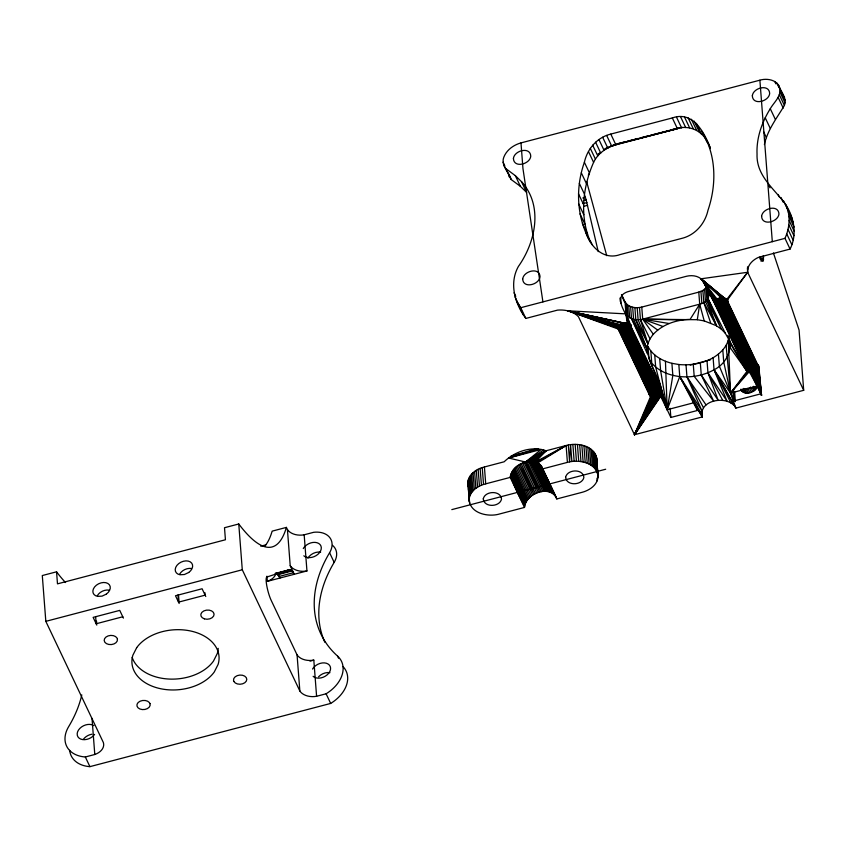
<?xml version="1.0" encoding="UTF-8"?>
<svg xmlns="http://www.w3.org/2000/svg" width="846" height="846" viewBox="0 0 846 846"><rect width="100%" height="100%" fill="white"/><g stroke="black" fill="none" stroke-linecap="round" stroke-linejoin="round"><path stroke-width="1.27" d="M760.11 257.924L761.569 260.452L763.166 261.107L763.526 256.148L759.719 257.152M728.935 336.74C727.92 346.003 720.76 353.173 713.104 357.742L714.035 369.797L735.883 408.11L803.7 390.313L747.663 272.275C746.976 265.464 752.623 259.955 758.407 257.396L790.079 249.073C797.397 234.606 794.087 217.602 785.606 204.404C774.302 188.732 756.197 175.905 757.043 154.099C756.335 137.993 761.855 122.258 770.272 108.711C773.762 102.599 780.541 97.227 779.991 89.517C778.965 80.211 767.47 77.79 759.888 80.19L520.988 142.9C513.702 144.92 506.775 149.795 503.899 156.986C500.409 165.456 509.303 171.918 511.153 179.511L520.406 186.363L526.635 192.444L521.538 181.71L515.32 175.64L506.056 168.777M764.393 144.55C767.523 129.903 776.914 117.954 784.401 105.454C787.256 97.999 780.731 91.505 778.415 84.928M542.55 468.906L567.402 462.381L566.111 445.514L535.476 461.927L538.828 463.492L541.81 466.833L556.816 498.95L581.879 492.372C589.503 490.447 598.016 484.769 598.037 476.076L596.578 457.644C593.226 445.091 577.004 442.511 566.111 445.514L546.04 450.781L525.535 462.011C518.344 463.957 511.005 469.519 510.233 477.398L524.499 507.431L499.521 513.987C488.079 517.466 468.832 513.215 469.192 498.516L467.891 481.649C469.16 473.623 477.102 468.769 484.42 466.971L504.142 461.789C514.928 451.447 531.521 445.683 546.04 450.781L535.476 461.927L529.998 461.313L525.535 462.011L508.552 458.014L538.638 449.046L510.995 456.311L535.952 448.877M469.255 501.71L467.891 481.649M790.079 249.073L784.982 238.35C789.752 227.764 790.904 215.021 785.606 204.404M590.445 242.041C576.644 217.919 575.195 188.246 584.385 162.263C587.314 148.864 597.244 137.285 610.791 134.091L672.316 117.943C692.874 110.54 704.538 132.441 710.418 148.367M590.571 242.093C579.404 216.735 582.63 187.23 593.596 162.369C597.773 153.443 606.55 147.384 615.877 144.814L682.257 127.397M524.499 507.431C525.588 493.281 550.683 483.954 556.816 498.95M621.63 294.672L625.025 301.832L625.945 313.877C629.16 319.587 636.848 320.613 642.696 319.143L697.294 319.714L699.705 304.169L698.785 292.124L702.867 290.474L705.976 287.978L706.907 300.034L716.446 325.731L721.374 329.2L725.297 333.239L745.992 369.839C748.763 375.487 761.622 372.494 758.206 365.789L727.148 300.372L701.048 278.799C696.998 275.563 691.362 275.066 686.466 276.272L629.445 291.246C609.85 296.111 628.61 314.924 630.608 325.721L662.111 391.846L667.187 409.728L670.857 417.459L697.464 410.469L697.252 407.857M660.155 389.171L660.715 396.404L667.187 409.728L672.834 375.36L671.904 363.315C662.281 360.882 652.636 355.637 648.004 346.479L648.935 358.535L662.111 391.846L667.187 409.728L693.794 402.749L702.307 416.919L634.479 434.728L578.442 316.7C573.133 311.148 564.927 309.488 557.514 310.122L525.831 318.434C514.886 303.735 508.901 283.473 518.376 266.479C535.592 242.157 543.428 205.832 521.538 181.71M662.249 391.011C664.448 398.445 651.378 400.877 649.189 394.405L618.838 330.49C615.55 324.092 627.203 321.068 630.608 325.721M729.432 339.109L730.087 347.547L745.992 369.839L715.378 305.142C712.184 299.093 722.748 296.005 726.524 299.738L747.663 272.275L747.399 268.245M648.998 391.994L649.189 394.405C649.125 388.536 658.315 387.204 661.667 391.127M745.728 369.068C745.664 363.198 754.865 361.855 758.206 365.789M698.785 292.124L641.765 307.087L642.696 319.143L699.705 304.169C714.257 300.869 708.25 286.984 701.048 278.799L747.663 272.275L727.148 300.372M654.741 355.024L655.671 367.079L662.111 391.846C659.087 376.724 648.723 363.865 646.957 348.732C647.412 343.328 649.855 338.379 653.323 334.265C662.661 324.177 676.641 319.725 690.103 319.386L699.705 304.169L704.221 320.909L716.446 325.731L705.501 301.366L704.57 289.311M469.192 498.516C470.45 490.49 478.402 485.636 485.71 483.838L510.233 477.398M660.948 389.71L661.413 395.727L667.187 409.728L679.75 376.565L678.83 364.51L671.904 363.315M660.715 396.404L634.479 434.728L650.532 396.541L650.162 391.719M618.468 325.668L618.838 330.49C622.17 334.424 631.391 333.081 631.317 327.212M659.214 388.536L659.859 396.975L634.479 434.728L651.314 397.102L650.754 389.869M715.007 300.319L715.378 305.142C718.719 309.086 727.941 307.733 727.856 301.863M658.241 389.012L658.886 397.451L634.479 434.728L652.234 397.546L651.589 389.107M733.905 405.319C724.43 395.389 698.331 400.697 702.307 416.919L679.75 376.565C669.302 375.296 658.632 371.331 651.748 363.029L650.817 350.974M657.078 388.166L657.818 397.81L634.479 434.728L653.271 397.874L652.53 388.229M588.308 175.228L589.472 172.986L584.385 162.263M655.946 388.388L656.686 398.032L634.479 434.728L654.381 398.064L653.63 388.42M634.479 434.728L655.523 398.117L654.783 388.473M740.885 389.53C744.184 396.023 754.241 392.819 757.17 387.457M727.93 335.333C733.651 348.531 726.693 363.537 714.035 369.797L735.883 408.11L730.532 393.104L747.071 371.204L746.606 365.176M751.333 363.135L752.073 372.769L760.808 393.845L734.201 400.824L730.532 393.104L747.853 371.764L747.304 364.531M697.464 410.469L679.75 376.565C691.52 377.707 703.661 375.571 714.035 369.797L730.532 393.104L748.784 372.198L748.128 363.769M94.593 734.423L92.954 736.221A9.993 7.011 -25.4 0 1 77.346 735.502L77.187 733.609A9.993 7.011 -25.4 0 1 91.981 724.768L93.843 725.635M543.714 449.998L525.535 462.011L539.801 492.044L524.044 462.455L538.31 492.499M544.264 491.357L529.998 461.313L546.04 450.781L534.196 461.609L548.451 491.653M678.83 364.51C690.6 365.652 702.74 363.516 713.104 357.742M598.471 153.803L600.671 152.936L595.573 142.202M598.196 153.792L600.671 152.936M605.271 148.801L607.756 148.008L602.659 137.274M605.472 148.653L607.756 148.008L605.197 148.663M610.875 146.157L615.877 144.814L610.791 134.091M610.886 146.136L615.877 144.814L612.155 145.745M605.313 148.653L607.756 148.008M582.809 197.975L585.347 197.308L586.162 199.899L598.228 251.622M583.624 200.565L586.162 199.899M583.116 203.59L586.913 202.596M583.782 206.308L587.589 205.314M516.472 300.679L520.745 307.711L784.982 238.35M759.845 258.918L763.642 257.924M761.083 260.039L763.621 259.373M760.924 261.107L763.462 260.452M690.199 365.123L710.577 359.772M718.423 354.114L719.354 366.17L730.532 393.104L757.138 386.114L760.808 393.845M65.565 582.556A345.919 64.095 75.3 0 1 56.555 571.811L42.3 575.544L45.821 621.345L103.392 742.587A14.995 10.321 -4.4 0 1 94.794 754.495L85.33 756.98A32.708 22.937 -25.4 0 1 68.653 726.661A136.883 96 -25.4 0 0 81.798 694.894M287.429 529.543A14.995 10.321 -4.4 0 0 304.169 534.799L313.676 532.303A22.165 15.545 -25.4 0 1 329.591 552.734A136.883 96 -25.4 0 0 337.543 656.073A32.708 22.937 -25.4 0 1 326.101 693.783L316.594 696.279A14.995 10.321 -4.4 0 1 299.854 691.023L297.062 654.867L271.206 600.396A13.832 2.559 75.3 0 1 266.818 585.992A13.832 2.559 75.3 0 1 266.892 577.014L289.385 569.675L291.542 570.564L294.281 574.275L290.21 565.688L287.429 529.543L286.403 527.396A345.919 64.095 75.3 0 1 238.762 523.981L224.507 527.724L225.427 539.769L57.486 583.856L56.555 571.811M508.552 458.014L541.239 449.427L525.535 462.011L541.292 491.716L527.026 461.673L546.04 450.781L532.843 461.408L547.108 491.441M286.403 527.396L272.148 531.14A345.919 64.095 75.3 0 1 264.481 546.463M260.758 546.199L264.576 545.194A14.995 10.321 -4.4 0 0 266.088 544.591M451.806 509.62L605.683 469.234M45.821 621.345L242.284 569.77L299.854 691.023M290.019 569.644L275.13 573.419L277.287 574.297L280.026 578.019L278.503 574.804M276.124 573.493L290.379 569.749M276.494 573.683L290.749 569.94M276.885 573.948L291.13 570.215M277.287 574.297L291.542 570.564M277.71 574.73L291.965 570.987M122.776 616.776L96.169 623.766L95.619 616.533M279.064 576.475L293.319 572.742L293.276 572.15M266.955 576.179L267.357 581.339L306.95 570.955L304.169 534.799M310.017 661.128L313.813 660.123L316.594 696.279M69.658 750.328A32.708 22.937 -25.4 0 0 89.919 766.645L330.68 703.438A32.708 22.937 -25.4 0 0 342.937 666.511M677.435 128.306L672.327 129.628C689.68 123.453 704.591 130.601 710.418 148.6M608.063 147.119L611.743 146.168L606.645 135.445M617.728 143.714L625.342 141.747M627.891 141.092L631.698 140.119M634.236 139.463L638.043 138.48M640.581 137.824L648.195 135.857M650.733 135.201L671.047 129.956M612.589 145.375L677.403 128.666L672.316 117.943M615.19 144.465L677.403 128.666M567.402 462.381C578.59 459.145 596.282 462.381 598.037 476.076L596.578 457.644L597.974 477.662M625.025 301.832C628.229 307.542 635.928 308.557 641.765 307.087M653.323 334.265L642.696 319.143L682.859 319.915M629.984 325.076L625.945 313.877L567.613 310.789L624.972 323.5M657.702 330.109L642.696 319.143L669.112 323.521M697.294 319.714L704.221 320.909M626.125 323.563L567.613 310.789L627.235 323.754L625.945 313.877L629.191 324.515M620.636 324.642L569.495 311.307L618.077 328.206M619.79 325.224L569.495 311.307L618.215 327.402M619.092 325.89L569.495 311.307L618.563 326.619M642.696 319.143L663.021 326.493M571.283 311.941L618.13 328.999M721.522 298.162L701.048 278.799L725.731 299.177M722.674 298.215L701.048 278.799L724.811 298.733M701.048 278.799L723.785 298.405M781.926 93.769L784.58 97.84M503.529 164.642L511.153 179.511M714.436 300.446L714.669 303.651L703.206 281.538L715.631 300.552L702.307 280.089L717.186 299.294M702.307 280.089L716.34 299.886M585.918 232.502C590.476 247.021 603.917 260.494 620.055 254.593L681.58 238.445C695.116 235.23 705.056 223.672 707.986 210.273C715.674 187.653 716.403 162.083 706.452 140.024M706.019 404.874L686.952 376.904L686.021 364.848M700.329 362.913L701.26 374.958L718.222 400.391L707.943 372.758L707.023 360.703M753.479 386.812L755.362 389.742L753.733 386.305M714.627 302.857L703.206 281.538L715.103 301.282M729.728 342.567L745.992 369.839L745.707 366.223M789.149 212.462L790.693 215.127M703.206 281.538L714.764 302.054M702.867 290.474L703.798 302.519L716.446 325.731M722.812 400.465L707.943 372.758L727.148 401.353L714.035 369.797L730.933 403.024M703.396 407.592L686.952 376.904L701.852 410.648L679.75 376.565L701.482 413.831L701.281 411.251M529.998 461.313L545.702 491.346L531.447 461.303L546.04 450.781L528.528 461.44L542.783 491.473M630.608 306.569L631.539 318.625L646.957 348.732L635.811 319.661L634.891 307.606M707.214 288.92L707.965 298.564L725.297 333.239M635.811 319.661L647.867 343.73L640.433 319.587L639.513 307.532M723.732 298.268L724.377 306.696L752.57 363.569M722.569 297.411L723.309 307.056L751.417 363.664L724.377 306.696M721.437 297.633L722.177 307.278L750.286 363.886L723.309 307.056M720.274 297.718L721.014 307.362L749.218 364.235L722.177 307.278M706.907 300.034L721.374 329.2L707.965 298.564M640.433 319.587L650.014 338.855M627.182 323.606L627.838 332.044L656.031 388.906M626.019 322.76L626.759 332.393L654.878 389.001L627.838 332.044M624.887 322.982L625.638 332.615L653.747 389.223L626.759 332.393M623.724 323.066L624.475 332.7L652.678 389.583L625.638 332.615M719.121 297.676L719.861 307.32L748.245 364.711L721.014 307.362M622.582 323.013L623.322 332.658L651.695 390.048L624.475 332.7M725.646 298.416L726.196 305.649L754.833 363.812L726.904 304.983L726.439 298.955M629.096 323.764L629.657 330.998L658.294 389.16L630.355 330.321L629.889 324.293M726.904 304.983L755.869 364.14L727.433 304.243L727.052 299.421M717.07 298.352L717.725 306.791L746.69 365.958M630.355 330.321L659.32 389.488L630.883 329.591L630.513 324.769M620.53 323.701L621.176 332.129L650.14 391.296M727.433 304.243L756.789 364.594L727.772 303.471L727.497 299.854M630.883 329.591L660.25 389.932L631.232 328.819L630.947 325.202M776.829 83.035L779.092 87.804M779.991 89.517L785.088 100.251M779.938 92.087L785.025 102.81M774.767 81.491L775.898 83.881M779.303 94.72L784.401 105.454M778.13 97.364L783.227 108.087M770.272 108.711L775.37 119.445M765.207 117.753L770.304 128.486M763.578 131.69L766.402 137.655M787.203 208.19L792.29 218.913M783.533 200.84L788.631 211.574M788.335 212.166L793.432 222.889M781.038 197.53L783.301 202.3M788.98 216.301L794.077 227.035M778.098 194.506L779.229 196.885M789.149 220.584L794.246 231.307M788.821 224.962L793.918 235.685M768.877 185.454L770.008 187.844M788.017 229.403L793.114 240.127M786.738 233.877L791.824 244.61M701.916 131.405L707.013 142.139M696.364 123.326L701.461 134.059M694.154 121.063L699.251 131.796M691.383 119.244L696.48 129.967M688.147 117.901L693.244 128.634M684.52 117.086L689.617 127.82M680.596 116.822L685.694 127.556M676.483 117.108L681.58 127.841M757.582 365.144L727.92 302.667L727.676 299.452M726.196 305.649L753.723 363.621L725.35 306.22L724.694 297.792M719.861 307.32L747.388 365.282L718.751 307.119L718.106 298.68M717.725 306.791L746.161 366.688L716.805 306.358L716.245 299.124M755.288 386.347L756.377 388.642M745.675 368.274L716.012 305.797L715.557 299.77M752.538 387.288L754.167 390.725L753.003 387.214M750.656 387.003L752.834 391.582M749.218 387.68L751.396 392.258M747.716 388.177L749.884 392.756M746.193 388.473L748.361 393.052M744.702 388.568L746.881 393.136M743.285 388.43L745.453 393.009M742.534 389.245L744.163 392.681M741.942 389.847L743.031 392.142M741.001 389.139L742.079 391.423M598.936 139.558L604.033 150.281M592.665 145.152L597.762 155.886M701.26 374.958L713.686 401.152L694.196 376.364L693.265 364.309M590.286 148.336L595.383 159.059M588.499 151.646L593.596 162.369M581.329 172.87L586.426 183.603M579.351 183.413L584.449 194.146M578.474 193.797L583.571 204.531M578.696 203.981L583.793 214.704M580.018 213.869L585.115 224.602M582.429 223.397L587.526 234.131M590.455 241.121L592.147 244.706M661.033 390.492L631.38 328.015L631.127 324.801M629.657 330.998L657.183 388.97L628.8 331.569L628.155 323.13M623.322 332.658L650.849 390.63L622.212 332.457L621.567 324.029M621.176 332.129L649.612 392.036L620.255 331.695L619.695 324.462M649.136 393.612L619.473 331.135L619.008 325.107M515.32 175.64L520.406 186.363M503.084 162.21L504.776 165.784M514.061 292.79L515.753 296.364M520.745 307.711L525.831 318.434M515.034 296.83L521.57 311.402M518.387 304.317L523.484 315.04M541.25 465.882L556.509 497.892M540.562 465.004L554.828 495.047M539.748 464.211L554.014 494.254M538.828 463.492L553.094 493.535M552.068 492.911L537.802 462.868L566.111 445.514L536.692 462.35L550.947 492.393M535.476 461.927L549.741 491.97M522.574 462.995L536.84 493.038M521.147 463.64L535.412 493.683L519.751 464.369L534.016 494.413L518.418 465.194L532.684 495.227M517.16 466.083L531.425 496.126M515.975 467.045L530.231 497.088M514.876 468.071L529.141 498.114M528.147 499.193L513.882 469.16L527.248 500.314L512.993 470.281M512.211 471.434L526.476 501.477L511.555 472.618L525.821 502.661M511.026 473.823L525.292 503.856M510.624 475.018L524.89 505.062M329.591 552.734L334.17 562.389A136.883 96 -25.4 0 0 324.832 642.262M337.543 656.073L338.559 658.22M326.101 693.783L330.68 703.438M205.768 596.493L202.099 588.763L175.492 595.753L179.162 603.473M123.41 618.109L119.741 610.389L93.134 617.369L96.804 625.099M85.33 756.98L89.919 766.645M646.957 348.732L633.601 319.27L632.671 307.225M508.626 175.365L509.62 177.575M631.539 318.625L647.317 353.713L646.778 346.321M621.45 294.757L624.485 302.064M647.867 343.73L638.117 319.756L637.186 307.711M758.788 365.662L761.516 395.346L753.236 372.684L752.496 363.05M665.453 361.284L667.187 409.728L661.942 394.997L661.572 390.175M584.491 194.887L585.347 197.308M703.798 302.519L710.672 322.929M773.413 252.954L799.068 330.056L803.7 390.313M758.64 366.466L761.516 395.346L754.357 372.473L753.617 362.828M606.73 255.672L586.648 181.647M758.111 364.838L761.516 395.346L755.436 372.113L754.78 363.674M468.335 486.408L467.806 483.246M625.945 313.877L628.261 324.071M728.258 340.494L730.532 393.104L723.732 362.003L722.801 349.948M757.498 364.362L761.516 395.346L756.409 371.637L755.753 363.198M761.516 395.346L757.255 371.066L756.705 363.833M667.187 409.728L660.61 370.548L659.679 358.503M542.921 301.885L522.955 168.566L520.988 142.9M730.532 393.104L726.111 345.369M759.888 80.19L772.313 241.67M747.515 266.818L747.716 269.43M750.18 363.082L750.92 372.726L757.138 386.114L749.81 372.526L749.165 364.097M746.066 365.736L746.436 370.548M734.582 391.328L735.386 401.66M733.493 391.656L734.201 400.824M733.017 393.697L733.313 397.567M714.659 300.806L714.933 304.423M708.652 291.785L708.937 295.402M708.176 290.971L708.641 296.999M700.922 291.415L701.842 303.471M701.81 410.469L702.307 416.919M670.148 408.29L670.857 417.459M649.517 391.074L649.897 395.896M649.168 391.561L649.442 395.177M628.758 305.681L629.688 317.726M627.182 304.571L628.113 316.615M625.924 303.27L626.844 315.325M620.488 298.331L620.858 303.154M620.055 297.993L620.34 301.61M618.109 326.154L618.384 329.771M596.197 456.089L597.488 472.956M596.885 468.864L597.181 472.755M595.584 454.588L596.885 471.455M596.969 478.223L597.17 480.814M594.77 453.149L596.07 470.016M593.744 451.775L595.045 468.642M592.528 450.484L593.818 467.352M591.121 449.289L592.412 466.157M589.546 448.211L590.836 465.067M587.801 447.238L589.102 464.105M585.929 446.402L587.23 463.27M583.93 445.705L585.231 462.572M581.837 445.144L583.137 462.011M579.669 444.732L580.959 461.599M577.427 444.478L578.727 461.345M575.153 444.372L576.443 461.239M572.858 444.436L574.159 461.303M571.875 461.504L570.574 444.636L569.612 461.874L568.311 445.007M484.42 466.971L485.71 483.838M482.241 467.584L483.531 484.451M480.137 468.356L481.437 485.223M478.149 469.255L479.449 486.122M476.298 470.281L477.588 487.148M474.574 471.434L475.875 488.301M473.041 472.681L474.331 489.548M471.666 474.024L472.967 490.892M470.482 475.441L471.782 492.309M469.509 476.933L470.81 493.8M468.747 478.476L470.048 495.344M468.208 480.052L469.509 496.919M468.525 488.999L469.128 496.782M469.329 499.373L469.625 503.275M238.762 523.981L242.284 569.77M204.954 592.75L205.134 595.161L178.527 602.141L177.967 594.918M178.559 595.616L178.961 600.861M96.507 621.165L96.708 623.788M92.013 718.349L94.794 754.495M332.52 545.342A22.165 15.545 -25.4 0 1 334.17 562.389M307.881 558.212A9.993 7.011 -25.4 0 1 320.655 552.152M318.551 676.821A9.993 7.011 -25.4 0 1 329.929 672.665M83.363 739.319A9.993 7.011 -25.4 0 1 91.897 734.212M303.851 555.78A9.993 7.011 -25.4 0 0 305.48 556.88L307.532 557.514A9.993 7.011 -25.4 0 0 321.3 547.51A9.993 7.011 -25.4 0 0 306.569 544.993L304.687 546.653A9.993 7.011 -25.4 0 0 303.291 548.546M313.126 676.292A9.993 7.011 -25.4 0 0 314.754 677.392L316.806 678.027A9.993 7.011 -25.4 0 0 330.575 668.023A9.993 7.011 -25.4 0 0 315.844 665.495L313.961 667.166A9.993 7.011 -25.4 0 0 312.565 669.059M179.701 574.053A9.169 6.43 -25.4 0 1 191.408 568.501M97.343 595.669A9.169 6.43 -25.4 0 1 109.06 590.127M218.205 648.353A43.654 30.054 -4.4 0 1 217.263 653.598L213.435 661.16A43.654 30.054 -4.4 0 1 169.221 679.063A43.654 30.054 -4.4 0 1 132.156 657.384M313.813 660.123A14.995 10.321 -4.4 0 1 297.062 654.867M306.95 570.955A14.995 10.321 -4.4 0 1 290.21 565.688M276.134 572.922A14.995 10.321 -4.4 0 1 267.357 581.339M513.427 158.466C513.765 168.47 529.934 164.304 530.759 156.267C530.431 146.263 514.262 150.429 513.427 158.466M522.701 278.979C523.04 288.972 539.209 284.806 540.034 276.769C539.706 266.776 523.537 270.942 522.701 278.979M752.337 95.757C752.665 105.761 768.834 101.594 769.67 93.557C769.331 83.553 753.162 87.72 752.337 95.757M761.612 216.269C761.939 226.263 778.109 222.096 778.944 214.059C778.606 204.066 762.436 208.232 761.612 216.269M483.278 498.823C483.88 507.748 499.743 507.24 501.519 499.108C500.906 490.194 485.054 490.701 483.278 498.823M565.625 477.207C566.238 486.133 582.09 485.625 583.867 477.493C583.264 468.578 567.402 469.075 565.625 477.207M136.703 647.645L132.875 655.206A43.654 30.054 -4.4 0 0 160.814 688.76A43.654 30.054 -4.4 0 0 214.271 671.999L218.099 664.448A43.654 30.054 -4.4 0 0 190.16 630.894A43.654 30.054 -4.4 0 0 136.703 647.645M106.374 594.093L102.091 596.123L97.66 596.377A9.169 6.43 -25.4 0 1 94.572 586.987A9.169 6.43 -25.4 0 1 107.918 583.486A9.169 6.43 -25.4 0 1 106.374 594.093M188.732 572.478L184.439 574.508L180.018 574.762A9.169 6.43 -25.4 0 1 176.93 565.371A9.169 6.43 -25.4 0 1 190.276 561.871A9.169 6.43 -25.4 0 1 188.732 572.478M149.996 703.639L149.351 702.54A6.662 4.59 -4.4 0 0 138.152 702.529A6.662 4.59 -4.4 0 0 142.276 709.572A6.662 4.59 -4.4 0 0 149.996 703.639M524.626 506.257L518.365 494.508L510.36 476.213L524.626 506.257M117.435 639.185L117.012 638.043A6.662 4.59 -4.4 0 0 105.983 637.049A6.662 4.59 -4.4 0 0 108.743 644.451A6.662 4.59 -4.4 0 0 117.435 639.185M233.877 681.442L233.517 680.29A6.662 4.59 -4.4 0 1 242.474 675.256A6.662 4.59 -4.4 0 1 244.811 682.733A6.662 4.59 -4.4 0 1 233.877 681.442M204.394 618.849A6.662 4.59 -4.4 0 0 214.08 614.143A6.662 4.59 -4.4 0 0 203.833 610.928A6.662 4.59 -4.4 0 0 204.394 618.849"/></g></svg>
